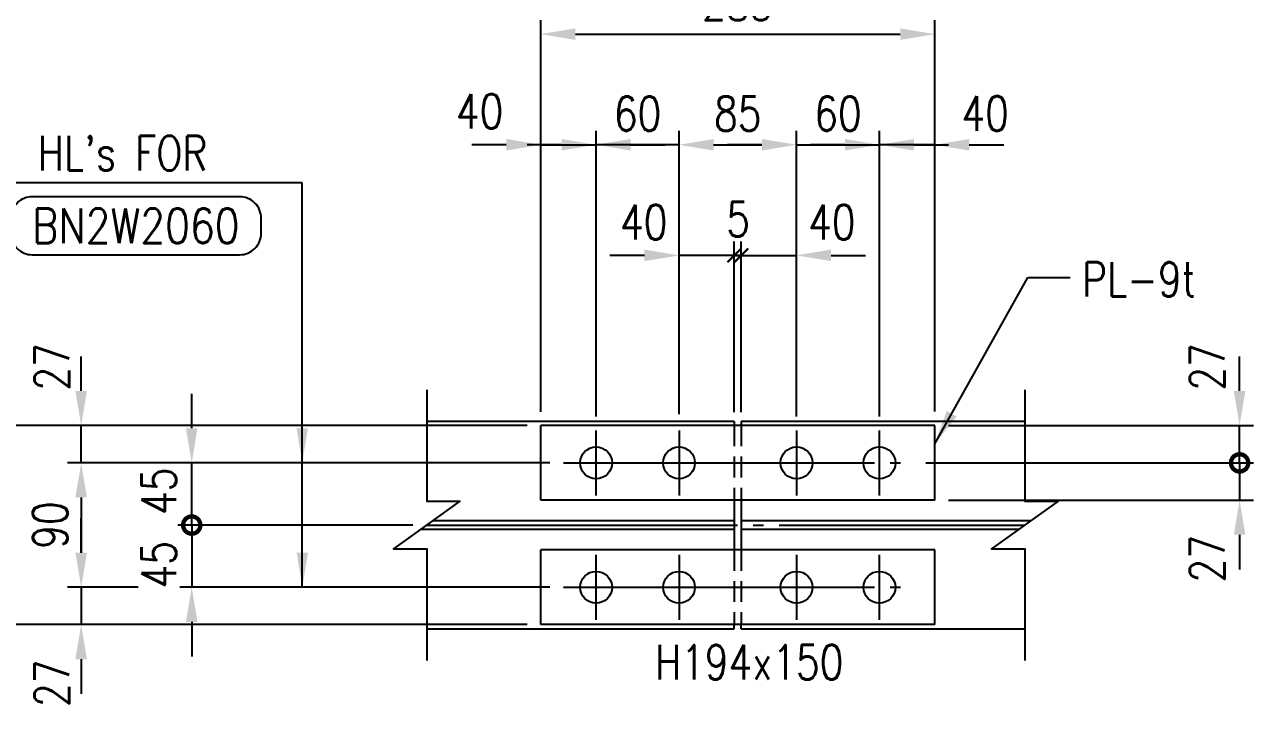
# Model space of a CAD drawing. Header units: millimetres. Extents: x 0 to 232280, y -26939 to 23794.
# Drawn here: x 78191 to 81747, y -22026 to -20042 of the extents above; entities that cross this region are included whole.
import ezdxf
from ezdxf.enums import TextEntityAlignment as Align

# ---------------------------------------------------------------- set-up
doc = ezdxf.new("R2010")
doc.units = ezdxf.units.MM
doc.header["$LTSCALE"] = 30
doc.linetypes.add('JNK-CENTER', pattern=[34, 30, -1.5, 1, -1.5])
doc.linetypes.add('JNK-HIDDEN', pattern=[3, 2, -1])
for name, color, linetype in [('CEN-R', 1, 'JNK-CENTER'), ('CON-G', 3, 'Continuous'), ('CON-W', 7, 'Continuous'), ('CON-Y', 2, 'Continuous'), ('Dim-W', 7, 'Continuous'), ('HID-Y', 2, 'JNK-HIDDEN'), ('STL-OBJT', 7, 'Continuous')]:
    doc.layers.add(name, color=color, linetype=linetype)
doc.styles.add('SIMPLEX', font='simplex.shx', dxfattribs={"width": 0.8})
doc.dimstyles.new('DIM40', dxfattribs={"dimscale": 40, "dimtxt": 2.5, "dimasz": 2.5, "dimexe": 1, "dimexo": 1, "dimgap": 1, "dimtad": 1, "dimdec": 0, "dimdsep": 46, "dimtxsty": 'SIMPLEX', "dimcen": 0, "dimclrd": 7, "dimclre": 7, "dimclrt": 2, "dimadec": 1, "dimazin": 2, "dimtfac": 1, "dimtdec": 0, "dimtix": 1, "dimtmove": 2, "dimatfit": 2, "dimfxl": 1, "dimtolj": 1, "dimtzin": 0, "dimarcsym": 1})
doc.dimstyles.new('DIM40x4', dxfattribs={"dimscale": 40, "dimtxt": 2.5, "dimasz": 2.5, "dimexe": 1, "dimexo": 1, "dimgap": 1, "dimtad": 1, "dimdec": 1, "dimlfac": 0.25, "dimdsep": 46, "dimtxsty": 'SIMPLEX', "dimcen": 2.5, "dimclrd": 7, "dimclre": 7, "dimclrt": 2, "dimadec": 1, "dimazin": 2, "dimtfac": 1, "dimtdec": 1, "dimtmove": 2, "dimatfit": 3, "dimfxl": 1, "dimtfill": 1, "dimtolj": 1, "dimtzin": 0, "dimarcsym": 1})

# ---------------------------------------------------------------- blocks, each defined once
blk = doc.blocks.new('*D2878')
at = {"layer": 'DEFPOINTS', "color": 0, "transparency": 16777216}
for p in [(79844.6, -20389.9), (79684.6, -21202.6), (79844.6, -21215.7)]:
    blk.add_point(p, dxfattribs=at)
at = {"layer": 'Dim-W', "color": 7, "lineweight": -2, "transparency": 16777216}
for p, q in [((79684.6, -21162.6), (79684.6, -20349.9)), ((79844.6, -21175.7), (79844.6, -20349.9)), ((79584.6, -20389.9), (79484.6, -20389.9)), ((79684.6, -20389.9), (79844.6, -20389.9)), ((79944.6, -20389.9), (80044.6, -20389.9))]:
    blk.add_line(p, q, dxfattribs=at)
at = {"layer": 'Dim-W', "color": 7, "transparency": 16777216}
for points in [[(79584.6, -20373.2), (79584.6, -20406.6), (79684.6, -20389.9)], [(79944.6, -20373.2), (79944.6, -20406.6), (79844.6, -20389.9)]]:
    blk.add_solid(points, dxfattribs=at)
at = {"layer": 'Dim-W', "color": 2, "transparency": 16777216, "insert": (79507.4, -20293.1), "char_height": 100, "attachment_point": 5, "style": 'SIMPLEX', "bg_fill": 3, "box_fill_scale": 1.1, "bg_fill_color": 256, "bg_fill_true_color": 13158600, "bg_fill_transparency": 0}
blk.add_mtext('\\A1;40', dxfattribs=at)
blk = doc.blocks.new('*D2879')
at = {"layer": 'DEFPOINTS', "color": 0, "transparency": 16777216}
for p in [(79844.6, -20389.9), (80084.6, -21018.1), (79844.6, -21215.7)]:
    blk.add_point(p, dxfattribs=at)
at = {"layer": 'Dim-W', "color": 7, "lineweight": -2, "transparency": 16777216}
for p, q in [((79844.6, -21175.7), (79844.6, -20349.9)), ((80084.6, -20978.1), (80084.6, -20349.9)), ((79744.6, -20389.9), (79644.6, -20389.9)), ((80084.6, -20389.9), (79844.6, -20389.9)), ((80184.6, -20389.9), (80284.6, -20389.9))]:
    blk.add_line(p, q, dxfattribs=at)
at = {"layer": 'Dim-W', "color": 7, "transparency": 16777216}
for points in [[(79744.6, -20373.2), (79744.6, -20406.6), (79844.6, -20389.9)], [(80184.6, -20373.2), (80184.6, -20406.6), (80084.6, -20389.9)]]:
    blk.add_solid(points, dxfattribs=at)
at = {"layer": 'Dim-W', "color": 2, "transparency": 16777216, "insert": (79964.6, -20299.9), "char_height": 100, "attachment_point": 5, "style": 'SIMPLEX', "bg_fill": 3, "box_fill_scale": 1.1, "bg_fill_color": 256, "bg_fill_true_color": 13158600, "bg_fill_transparency": 0}
blk.add_mtext('\\A1;60', dxfattribs=at)
blk = doc.blocks.new('*D2880')
at = {"layer": 'DEFPOINTS', "color": 0, "transparency": 16777216}
for p in [(80424.6, -20389.9), (80084.6, -21018.1), (80424.6, -21215.7)]:
    blk.add_point(p, dxfattribs=at)
at = {"layer": 'Dim-W', "color": 7, "lineweight": -2, "transparency": 16777216}
for p, q in [((80084.6, -20978.1), (80084.6, -20349.9)), ((80424.6, -21175.7), (80424.6, -20349.9)), ((80184.6, -20389.9), (80324.6, -20389.9))]:
    blk.add_line(p, q, dxfattribs=at)
at = {"layer": 'Dim-W', "color": 7, "transparency": 16777216}
for points in [[(80184.6, -20373.2), (80184.6, -20406.6), (80084.6, -20389.9)], [(80324.6, -20373.2), (80324.6, -20406.6), (80424.6, -20389.9)]]:
    blk.add_solid(points, dxfattribs=at)
at = {"layer": 'Dim-W', "color": 2, "transparency": 16777216, "insert": (80254.6, -20299.9), "char_height": 100, "attachment_point": 5, "style": 'SIMPLEX', "bg_fill": 3, "box_fill_scale": 1.1, "bg_fill_color": 256, "bg_fill_true_color": 13158600, "bg_fill_transparency": 0}
blk.add_mtext('\\A1;85', dxfattribs=at)
blk = doc.blocks.new('*D2881')
at = {"layer": 'DEFPOINTS', "color": 0, "transparency": 16777216}
for p in [(80664.6, -20389.9), (80664.6, -21215.7), (80824.6, -21201.4)]:
    blk.add_point(p, dxfattribs=at)
at = {"layer": 'Dim-W', "color": 7, "lineweight": -2, "transparency": 16777216}
for p, q in [((80664.6, -21175.7), (80664.6, -20349.9)), ((80824.6, -21161.4), (80824.6, -20349.9)), ((80564.6, -20389.9), (80464.6, -20389.9)), ((80824.6, -20389.9), (80664.6, -20389.9)), ((80924.6, -20389.9), (81024.6, -20389.9))]:
    blk.add_line(p, q, dxfattribs=at)
at = {"layer": 'Dim-W', "color": 7, "transparency": 16777216}
blk.add_solid([(80564.6, -20373.2), (80564.6, -20406.6), (80664.6, -20389.9)], dxfattribs=at)
at = {"layer": 'Dim-W', "color": 2, "transparency": 16777216, "insert": (80970.6, -20299.2), "char_height": 100, "attachment_point": 5, "style": 'SIMPLEX', "bg_fill": 3, "box_fill_scale": 1.1, "bg_fill_color": 256, "bg_fill_true_color": 13158600, "bg_fill_transparency": 0}
blk.add_mtext('\\A1;40', dxfattribs=at)
at = {"layer": 'Dim-W', "color": 7, "transparency": 16777216}
blk.add_solid([(80924.6, -20373.2), (80924.6, -20406.6), (80824.6, -20389.9)], dxfattribs=at)
blk = doc.blocks.new('*D2882')
at = {"layer": 'DEFPOINTS', "color": 0, "transparency": 16777216}
for p in [(80664.6, -20389.9), (80424.6, -21215.7), (80664.6, -21215.7)]:
    blk.add_point(p, dxfattribs=at)
at = {"layer": 'Dim-W', "color": 7, "lineweight": -2, "transparency": 16777216}
for p, q in [((80424.6, -21175.7), (80424.6, -20349.9)), ((80664.6, -21175.7), (80664.6, -20349.9)), ((80324.6, -20389.9), (80224.6, -20389.9)), ((80424.6, -20389.9), (80664.6, -20389.9)), ((80764.6, -20389.9), (80864.6, -20389.9))]:
    blk.add_line(p, q, dxfattribs=at)
at = {"layer": 'Dim-W', "color": 7, "transparency": 16777216}
for points in [[(80324.6, -20373.2), (80324.6, -20406.6), (80424.6, -20389.9)], [(80764.6, -20373.2), (80764.6, -20406.6), (80664.6, -20389.9)]]:
    blk.add_solid(points, dxfattribs=at)
at = {"layer": 'Dim-W', "color": 2, "transparency": 16777216, "insert": (80544.6, -20299.9), "char_height": 100, "attachment_point": 5, "style": 'SIMPLEX', "bg_fill": 3, "box_fill_scale": 1.1, "bg_fill_color": 256, "bg_fill_true_color": 13158600, "bg_fill_transparency": 0}
blk.add_mtext('\\A1;60', dxfattribs=at)
blk = doc.blocks.new('*D2883')
at = {"layer": 'DEFPOINTS', "color": 0, "transparency": 16777216}
for p in [(80824.6, -20069.9), (79684.6, -21202.6), (80824.6, -21201.4)]:
    blk.add_point(p, dxfattribs=at)
at = {"layer": 'Dim-W', "color": 7, "lineweight": -2, "transparency": 16777216}
for p, q in [((79684.6, -21162.6), (79684.6, -20029.9)), ((80824.6, -21161.4), (80824.6, -20029.9)), ((79784.6, -20069.9), (80724.6, -20069.9))]:
    blk.add_line(p, q, dxfattribs=at)
at = {"layer": 'Dim-W', "color": 7, "transparency": 16777216}
for points in [[(79784.6, -20053.2), (79784.6, -20086.6), (79684.6, -20069.9)], [(80724.6, -20053.2), (80724.6, -20086.6), (80824.6, -20069.9)]]:
    blk.add_solid(points, dxfattribs=at)
at = {"layer": 'Dim-W', "color": 2, "transparency": 16777216, "insert": (80254.6, -19979.9), "char_height": 100, "attachment_point": 5, "style": 'SIMPLEX', "bg_fill": 3, "box_fill_scale": 1.1, "bg_fill_color": 256, "bg_fill_true_color": 13158600, "bg_fill_transparency": 0}
blk.add_mtext('\\A1;285', dxfattribs=at)
blk = doc.blocks.new('_ArchTick')
at = {"color": 0, "linetype": 'ByBlock', "const_width": 0.15}
blk.add_lwpolyline([(-0.5, -0.5), (0.5, 0.5)], dxfattribs=at)
blk = doc.blocks.new('*D2823')
at = {"layer": 'DEFPOINTS', "color": 0, "transparency": 16777216}
for p in [(80244.6, -20709.9), (80244.6, -21203.4), (80264.6, -21203.4)]:
    blk.add_point(p, dxfattribs=at)
at = {"layer": 'Dim-W', "color": 7, "lineweight": -2, "transparency": 16777216}
for p, q in [((80244.6, -21163.4), (80244.6, -20669.9)), ((80264.6, -21163.4), (80264.6, -20669.9)), ((80244.6, -20709.9), (80204.6, -20709.9)), ((80264.6, -20709.9), (80244.6, -20709.9)), ((80264.6, -20709.9), (80304.6, -20709.9))]:
    blk.add_line(p, q, dxfattribs=at)
at = {"layer": 'Dim-W', "color": 7, "lineweight": -2, "transparency": 16777216, "xscale": 40, "yscale": 40, "zscale": 40}
blk.add_blockref('_ArchTick', (80244.6, -20709.9), dxfattribs=at)
at = {"layer": 'Dim-W', "color": 7, "lineweight": -2, "transparency": 16777216, "xscale": 40, "yscale": 40, "zscale": 40, "rotation": 180}
blk.add_blockref('_ArchTick', (80264.6, -20709.9), dxfattribs=at)
at = {"layer": 'Dim-W', "color": 2, "transparency": 16777216, "insert": (80255.7, -20605.4), "char_height": 100, "attachment_point": 5, "style": 'SIMPLEX', "bg_fill": 3, "box_fill_scale": 1.1, "bg_fill_color": 256, "bg_fill_true_color": 13158600, "bg_fill_transparency": 0}
blk.add_mtext('\\A1;5', dxfattribs=at)
blk = doc.blocks.new('*D2824')
at = {"layer": 'DEFPOINTS', "color": 0, "transparency": 16777216}
for p in [(80264.6, -20709.9), (80424.6, -20709.9), (80424.6, -21103.1)]:
    blk.add_point(p, dxfattribs=at)
at = {"layer": 'Dim-W', "color": 7, "lineweight": -2, "transparency": 16777216}
for p, q in [((80424.6, -21063.1), (80424.6, -20669.9)), ((80264.6, -20709.9), (80164.6, -20709.9)), ((80264.6, -20709.9), (80424.6, -20709.9)), ((80524.6, -20709.9), (80624.6, -20709.9))]:
    blk.add_line(p, q, dxfattribs=at)
at = {"layer": 'Dim-W', "color": 7, "transparency": 16777216}
blk.add_solid([(80524.6, -20693.2), (80524.6, -20726.6), (80424.6, -20709.9)], dxfattribs=at)
at = {"layer": 'Dim-W', "color": 2, "transparency": 16777216, "insert": (80526.8, -20614), "char_height": 100, "attachment_point": 5, "style": 'SIMPLEX', "bg_fill": 3, "box_fill_scale": 1.1, "bg_fill_color": 256, "bg_fill_true_color": 13158600, "bg_fill_transparency": 0}
blk.add_mtext('\\A1;40', dxfattribs=at)
blk = doc.blocks.new('_None')
blk = doc.blocks.new('*D2825')
at = {"layer": 'DEFPOINTS', "color": 0, "transparency": 16777216}
for p in [(80084.6, -20709.9), (80244.6, -20709.9), (80084.6, -21209.3)]:
    blk.add_point(p, dxfattribs=at)
at = {"layer": 'Dim-W', "color": 7, "lineweight": -2, "transparency": 16777216}
for p, q in [((80084.6, -21169.3), (80084.6, -20669.9)), ((79984.6, -20709.9), (79884.6, -20709.9)), ((80244.6, -20709.9), (80084.6, -20709.9)), ((80244.6, -20709.9), (80344.6, -20709.9))]:
    blk.add_line(p, q, dxfattribs=at)
at = {"layer": 'Dim-W', "color": 7, "transparency": 16777216}
blk.add_solid([(79984.6, -20693.2), (79984.6, -20726.6), (80084.6, -20709.9)], dxfattribs=at)
at = {"layer": 'Dim-W', "color": 2, "transparency": 16777216, "insert": (79982.5, -20614), "char_height": 100, "attachment_point": 5, "style": 'SIMPLEX', "bg_fill": 3, "box_fill_scale": 1.1, "bg_fill_color": 256, "bg_fill_true_color": 13158600, "bg_fill_transparency": 0}
blk.add_mtext('\\A1;40', dxfattribs=at)
blk = doc.blocks.new('BOLTHOLE')
at = {"layer": 'CON-W'}
blk.add_line((25.697, 0), (9.899, 0), dxfattribs=at)
blk.add_lwpolyline([(0, 0), (4.95, 4.95), (9.899, 0), (4.95, -4.95)], close=True, dxfattribs=at)
at = {"layer": 'CON-Y', "style": 'SIMPLEX', "width": 0.8}
for s, p in [('%%C', (8.809, 3.123)), ("HL's FOR", (24.369, 0.901))]:
    blk.add_text(s, height=2.5, dxfattribs=at).set_placement(p, align=Align.RIGHT)
blk.add_attdef('4', text='', height=2.5, dxfattribs=at).set_placement((-0.692, 0.866), align=Align.RIGHT)
blk.add_attdef('22', text='', height=2.5, dxfattribs=at).set_placement((4.95, 0), align=Align.MIDDLE_CENTER)
blk = doc.blocks.new('boltmark')
at = {"layer": 'CON-Y'}
blk.add_lwpolyline([(0, -4.2), (15, -4.2, 0.414214), (16.562, -2.637), (16.562, -1.562, 0.414214), (15, 0), (0, 0, 0.414214), (-1.562, -1.562), (-1.562, -2.637, 0.414214)], format="xyb", close=True, dxfattribs=at)
at = {"layer": 'CON-G', "style": 'SIMPLEX', "width": 0.802523}
blk.add_attdef('BN2W1650', text='', height=2.5, dxfattribs=at).set_placement((0, -3.35), (15, -3.35), align=Align.FIT)
blk = doc.blocks.new('*D2849')
at = {"layer": 'DEFPOINTS', "color": 0, "transparency": 16777216}
for p in [(79684.6, -21202.2), (78034.3, -21778.2), (79684.6, -21778.2)]:
    blk.add_point(p, dxfattribs=at)
at = {"layer": 'Dim-W', "color": 7, "lineweight": -2, "transparency": 16777216}
for p, q in [((79644.6, -21202.2), (77994.3, -21202.2)), ((78034.3, -21302.2), (78034.3, -21678.2)), ((79644.6, -21778.2), (77994.3, -21778.2))]:
    blk.add_line(p, q, dxfattribs=at)
at = {"layer": 'Dim-W', "color": 7, "transparency": 16777216}
for points in [[(78017.6, -21302.2), (78050.9, -21302.2), (78034.3, -21202.2)], [(78017.6, -21678.2), (78050.9, -21678.2), (78034.3, -21778.2)]]:
    blk.add_solid(points, dxfattribs=at)
at = {"layer": 'Dim-W', "color": 2, "transparency": 16777216, "insert": (77944.3, -21490.2), "char_height": 100, "attachment_point": 5, "rotation": 90, "style": 'SIMPLEX', "bg_fill": 3, "box_fill_scale": 1.1, "bg_fill_color": 256, "bg_fill_true_color": 13158600, "bg_fill_transparency": 0}
blk.add_mtext('\\A1;144', dxfattribs=at)
blk = doc.blocks.new('*D2850')
at = {"layer": 'DEFPOINTS', "color": 0, "transparency": 16777216}
for p in [(79750.6, -21310.2), (78354.3, -21670.2), (79750.6, -21670.2)]:
    blk.add_point(p, dxfattribs=at)
at = {"layer": 'Dim-W', "color": 7, "lineweight": -2, "transparency": 16777216}
for p, q in [((79710.6, -21310.2), (78314.3, -21310.2)), ((78354.3, -21410.2), (78354.3, -21570.2)), ((79710.6, -21670.2), (78314.3, -21670.2))]:
    blk.add_line(p, q, dxfattribs=at)
at = {"layer": 'Dim-W', "color": 7, "transparency": 16777216}
for points in [[(78337.6, -21410.2), (78370.9, -21410.2), (78354.3, -21310.2)], [(78337.6, -21570.2), (78370.9, -21570.2), (78354.3, -21670.2)]]:
    blk.add_solid(points, dxfattribs=at)
at = {"layer": 'Dim-W', "color": 2, "transparency": 16777216, "insert": (78264.3, -21490.2), "char_height": 100, "attachment_point": 5, "rotation": 90, "style": 'SIMPLEX', "bg_fill": 3, "box_fill_scale": 1.1, "bg_fill_color": 256, "bg_fill_true_color": 13158600, "bg_fill_transparency": 0}
blk.add_mtext('\\A1;90', dxfattribs=at)
blk = doc.blocks.new('*D2851')
at = {"layer": 'DEFPOINTS', "color": 0, "transparency": 16777216}
for p in [(78354.3, -21670.2), (78354.3, -21778.2), (78354.3, -21778.2)]:
    blk.add_point(p, dxfattribs=at)
at = {"layer": 'Dim-W', "color": 7, "lineweight": -2, "transparency": 16777216}
for p, q in [((78354.3, -21570.2), (78354.3, -21470.2)), ((78354.3, -21670.2), (78354.3, -21778.2)), ((78354.3, -21878.2), (78354.3, -21978.2))]:
    blk.add_line(p, q, dxfattribs=at)
at = {"layer": 'Dim-W', "color": 7, "transparency": 16777216}
blk.add_solid([(78337.6, -21570.2), (78370.9, -21570.2), (78354.3, -21670.2)], dxfattribs=at)
at = {"layer": 'Dim-W', "color": 2, "transparency": 16777216, "insert": (78269.7, -21947.8), "char_height": 100, "attachment_point": 5, "rotation": 90, "style": 'SIMPLEX', "bg_fill": 3, "box_fill_scale": 1.1, "bg_fill_color": 256, "bg_fill_true_color": 13158600, "bg_fill_transparency": 0}
blk.add_mtext('\\A1;27', dxfattribs=at)
at = {"layer": 'Dim-W', "color": 7, "transparency": 16777216}
blk.add_solid([(78337.6, -21878.2), (78370.9, -21878.2), (78354.3, -21778.2)], dxfattribs=at)
blk = doc.blocks.new('*D2852')
at = {"layer": 'DEFPOINTS', "color": 0, "transparency": 16777216}
for p in [(78354.3, -21202.2), (78354.3, -21202.2), (78354.3, -21310.2)]:
    blk.add_point(p, dxfattribs=at)
at = {"layer": 'Dim-W', "color": 7, "lineweight": -2, "transparency": 16777216}
for p, q in [((78354.3, -21102.2), (78354.3, -21002.2)), ((78354.3, -21310.2), (78354.3, -21202.2)), ((78354.3, -21410.2), (78354.3, -21510.2))]:
    blk.add_line(p, q, dxfattribs=at)
at = {"layer": 'Dim-W', "color": 7, "transparency": 16777216}
blk.add_solid([(78337.6, -21410.2), (78370.9, -21410.2), (78354.3, -21310.2)], dxfattribs=at)
at = {"layer": 'Dim-W', "color": 2, "transparency": 16777216, "insert": (78269.7, -21032.6), "char_height": 100, "attachment_point": 5, "rotation": 90, "style": 'SIMPLEX', "bg_fill": 3, "box_fill_scale": 1.1, "bg_fill_color": 256, "bg_fill_true_color": 13158600, "bg_fill_transparency": 0}
blk.add_mtext('\\A1;27', dxfattribs=at)
at = {"layer": 'Dim-W', "color": 7, "transparency": 16777216}
blk.add_solid([(78337.6, -21102.2), (78370.9, -21102.2), (78354.3, -21202.2)], dxfattribs=at)
blk = doc.blocks.new('_DotSmall')
at = {"color": 0, "linetype": 'ByBlock', "const_width": 0.5}
blk.add_lwpolyline([(-0.0625, 0, 1), (0.0625, 0, 1)], format="xyb", close=True, dxfattribs=at)
blk = doc.blocks.new('*D2853')
at = {"layer": 'DEFPOINTS', "color": 0, "transparency": 16777216}
for p in [(79354.3, -21490.2), (78674.3, -21670.2), (79750.6, -21670.2)]:
    blk.add_point(p, dxfattribs=at)
at = {"layer": 'Dim-W', "color": 7, "lineweight": -2, "transparency": 16777216}
for p, q in [((78674.3, -21490.2), (78674.3, -21390.2)), ((79314.3, -21490.2), (78634.3, -21490.2)), ((78674.3, -21490.2), (78674.3, -21670.2)), ((79710.6, -21670.2), (78634.3, -21670.2)), ((78674.3, -21770.2), (78674.3, -21870.2))]:
    blk.add_line(p, q, dxfattribs=at)
at = {"layer": 'Dim-W', "color": 7, "transparency": 16777216}
blk.add_solid([(78657.6, -21770.2), (78690.9, -21770.2), (78674.3, -21670.2)], dxfattribs=at)
at = {"layer": 'Dim-W', "color": 2, "transparency": 16777216, "insert": (78579.3, -21605.1), "char_height": 100, "attachment_point": 5, "rotation": 90, "style": 'SIMPLEX', "bg_fill": 3, "box_fill_scale": 1.1, "bg_fill_color": 256, "bg_fill_true_color": 13158600, "bg_fill_transparency": 0}
blk.add_mtext('\\A1;45', dxfattribs=at)
at = {"layer": 'Dim-W', "color": 7, "lineweight": -2, "transparency": 16777216, "xscale": 100, "yscale": 100, "zscale": 100, "rotation": 270}
blk.add_blockref('_DotSmall', (78674.3, -21490.2), dxfattribs=at)
blk = doc.blocks.new('*D2854')
at = {"layer": 'DEFPOINTS', "color": 0, "transparency": 16777216}
for p in [(78674.3, -21310.2), (79750.6, -21310.2), (79354.3, -21490.2)]:
    blk.add_point(p, dxfattribs=at)
at = {"layer": 'Dim-W', "color": 7, "lineweight": -2, "transparency": 16777216}
for p, q in [((78674.3, -21210.2), (78674.3, -21110.2)), ((79710.6, -21310.2), (78634.3, -21310.2)), ((78674.3, -21490.2), (78674.3, -21310.2)), ((79314.3, -21490.2), (78634.3, -21490.2)), ((78674.3, -21490.2), (78674.3, -21590.2))]:
    blk.add_line(p, q, dxfattribs=at)
at = {"layer": 'Dim-W', "color": 7, "transparency": 16777216}
blk.add_solid([(78657.6, -21210.2), (78690.9, -21210.2), (78674.3, -21310.2)], dxfattribs=at)
at = {"layer": 'Dim-W', "color": 2, "transparency": 16777216, "insert": (78579.3, -21392.4), "char_height": 100, "attachment_point": 5, "rotation": 90, "style": 'SIMPLEX', "bg_fill": 3, "box_fill_scale": 1.1, "bg_fill_color": 256, "bg_fill_true_color": 13158600, "bg_fill_transparency": 0}
blk.add_mtext('\\A1;45', dxfattribs=at)
at = {"layer": 'Dim-W', "color": 7, "lineweight": -2, "transparency": 16777216, "xscale": 100, "yscale": 100, "zscale": 100, "rotation": 90}
blk.add_blockref('_DotSmall', (78674.3, -21490.2), dxfattribs=at)
blk = doc.blocks.new('*D2855')
at = {"layer": 'DEFPOINTS', "color": 0, "transparency": 16777216}
for p in [(80824.6, -21202.2), (81706.9, -21202.2), (80758.6, -21310.2)]:
    blk.add_point(p, dxfattribs=at)
at = {"layer": 'Dim-W', "color": 7, "lineweight": -2, "transparency": 16777216}
for p, q in [((81706.9, -21102.2), (81706.9, -21002.2)), ((80864.6, -21202.2), (81746.9, -21202.2)), ((81706.9, -21310.2), (81706.9, -21202.2)), ((80798.6, -21310.2), (81746.9, -21310.2)), ((81706.9, -21310.2), (81706.9, -21410.2))]:
    blk.add_line(p, q, dxfattribs=at)
at = {"layer": 'Dim-W', "color": 7, "lineweight": -2, "transparency": 16777216, "xscale": 100, "yscale": 100, "zscale": 100, "rotation": 90}
blk.add_blockref('_DotSmall', (81706.9, -21310.2), dxfattribs=at)
at = {"layer": 'Dim-W', "color": 2, "transparency": 16777216, "insert": (81613.1, -21032.8), "char_height": 100, "attachment_point": 5, "rotation": 90, "style": 'SIMPLEX', "bg_fill": 3, "box_fill_scale": 1.1, "bg_fill_color": 256, "bg_fill_true_color": 13158600, "bg_fill_transparency": 0}
blk.add_mtext('\\A1;27', dxfattribs=at)
at = {"layer": 'Dim-W', "color": 7, "transparency": 16777216}
blk.add_solid([(81690.3, -21102.2), (81723.6, -21102.2), (81706.9, -21202.2)], dxfattribs=at)
blk = doc.blocks.new('*D2856')
at = {"layer": 'DEFPOINTS', "color": 0, "transparency": 16777216}
for p in [(80758.6, -21310.2), (80824.6, -21418.2), (81706.9, -21418.2)]:
    blk.add_point(p, dxfattribs=at)
at = {"layer": 'Dim-W', "color": 7, "lineweight": -2, "transparency": 16777216}
for p, q in [((81706.9, -21310.2), (81706.9, -21210.2)), ((80798.6, -21310.2), (81746.9, -21310.2)), ((81706.9, -21310.2), (81706.9, -21418.2)), ((80864.6, -21418.2), (81746.9, -21418.2)), ((81706.9, -21518.2), (81706.9, -21618.2))]:
    blk.add_line(p, q, dxfattribs=at)
at = {"layer": 'Dim-W', "color": 7, "lineweight": -2, "transparency": 16777216, "xscale": 100, "yscale": 100, "zscale": 100, "rotation": 270}
blk.add_blockref('_DotSmall', (81706.9, -21310.2), dxfattribs=at)
at = {"layer": 'Dim-W', "color": 2, "transparency": 16777216, "insert": (81613.1, -21587.6), "char_height": 100, "attachment_point": 5, "rotation": 90, "style": 'SIMPLEX', "bg_fill": 3, "box_fill_scale": 1.1, "bg_fill_color": 256, "bg_fill_true_color": 13158600, "bg_fill_transparency": 0}
blk.add_mtext('\\A1;27', dxfattribs=at)
at = {"layer": 'Dim-W', "color": 7, "transparency": 16777216}
blk.add_solid([(81690.3, -21518.2), (81723.6, -21518.2), (81706.9, -21418.2)], dxfattribs=at)

msp = doc.modelspace()

# ---------------------------------------------------------------- linework, layer by layer
at = {"layer": 'CEN-R'}
for p, q in [((79844.63, -21404.17), (79844.63, -21216.17)), ((80084.63, -21216.17), (80084.63, -21404.17)), ((80424.63, -21216.17), (80424.63, -21404.17)), ((80664.63, -21404.17), (80664.63, -21216.17)), ((79750.63, -21310.17), (80758.63, -21310.17)), ((79354.27, -21490.17), (81085.13, -21490.17)), ((79844.63, -21764.17), (79844.63, -21576.17)), ((80084.63, -21576.17), (80084.63, -21764.17)), ((80424.63, -21576.17), (80424.63, -21764.17)), ((80664.63, -21764.17), (80664.63, -21576.17)), ((79750.63, -21670.17), (80758.63, -21670.17))]:
    msp.add_line(p, q, dxfattribs=at)
at = {"layer": 'CON-G'}
for p, q in [((80244.63, -21190.17), (79354.27, -21190.17)), ((80244.63, -21190.17), (80244.63, -21202.17)), ((81085.13, -21190.17), (80264.63, -21190.17)), ((80264.63, -21190.17), (80264.63, -21202.17)), ((80824.63, -21202.17), (79684.63, -21202.17)), ((79684.63, -21418.17), (79684.63, -21202.17)), ((80824.63, -21418.17), (80824.63, -21202.17)), ((80824.63, -21418.17), (79684.63, -21418.17)), ((80244.63, -21418.17), (80244.63, -21562.17)), ((80264.63, -21418.17), (80264.63, -21562.17)), ((80244.63, -21478.17), (79371.07, -21478.17)), ((81101.93, -21478.17), (80264.63, -21478.17)), ((79337.47, -21502.17), (80244.63, -21502.17)), ((80264.63, -21502.17), (81068.33, -21502.17)), ((79684.63, -21778.17), (79684.63, -21562.17)), ((80824.63, -21562.17), (79684.63, -21562.17)), ((80824.63, -21778.17), (80824.63, -21562.17)), ((79354.27, -21790.17), (80244.63, -21790.17)), ((80824.63, -21778.17), (79684.63, -21778.17)), ((80244.63, -21790.17), (80244.63, -21778.17)), ((80264.63, -21790.17), (80264.63, -21778.17)), ((80264.63, -21790.17), (81085.13, -21790.17))]:
    msp.add_line(p, q, dxfattribs=at)
for centre in [(79844.63, -21310.17), (80084.63, -21310.17), (80424.63, -21310.17), (80664.63, -21310.17), (79844.63, -21670.17), (80084.63, -21670.17), (80424.63, -21670.17), (80664.63, -21670.17)]:
    msp.add_circle(centre, 46, dxfattribs=at)
at = {"layer": 'CON-W'}
for points in [[(79354.27, -21098.8), (79354.27, -21421.4), (79450.54, -21421.4), (79257.99, -21558.94), (79354.27, -21558.94), (79354.27, -21881.54)], [(81085.13, -21098.8), (81085.13, -21421.4), (81181.41, -21421.4), (80988.86, -21558.94), (81085.13, -21558.94), (81085.13, -21881.54)]]:
    msp.add_lwpolyline(points, dxfattribs=at)
at = {"layer": 'Dim-W'}
msp.add_line((78872.42, -20500.13), (78772.42, -20500.13), dxfattribs=at)
at = {"layer": 'HID-Y'}
for p, q in [((80244.63, -21202.17), (80244.63, -21418.17)), ((80264.63, -21202.17), (80264.63, -21418.17)), ((80244.63, -21562.17), (80244.63, -21778.17)), ((80264.63, -21562.17), (80264.63, -21778.17))]:
    msp.add_line(p, q, dxfattribs=at)

# ---------------------------------------------------------------- block references
at = {"xscale": 40, "yscale": 40, "zscale": 40}
msp.add_blockref('BOLTHOLE', (77744.55, -20500.13), dxfattribs=at).add_auto_attribs({'4': '8', '22': '22'})
ref = msp.add_blockref('boltmark', (78212.93, -20540.13), dxfattribs=dict(xscale=40, yscale=40, zscale=40))
ref.add_attrib('BN2W1650', 'BN2W2060', dxfattribs={"layer": 'CON-G', "height": 100, "style": 'SIMPLEX', "width": 0.782585}).set_placement((78212.93, -20674.11), (78812.91, -20674.11), align=Align.FIT)

# ---------------------------------------------------------------- texts
at = {"layer": 'CON-Y', "style": 'SIMPLEX', "width": 0.8}
for s, p in [('PL-9t', (81251.33, -20829.15)), ('H194x150', (80015.24, -21937.05))]:
    msp.add_text(s, height=100, dxfattribs=at).set_placement(p)

# ---------------------------------------------------------------- leaders
at = {"layer": 'STL-OBJT'}
msp.add_leader([(78994.27, -21310.17), (78994.27, -20500.13), (78872.42, -20500.13)], dimstyle='DIM40', dxfattribs=at)

# ---------------------------------------------------------------- next in the draw order: dimensions: what is measured, and where the dimension line sits
at = {"layer": 'Dim-W'}
dim = msp.add_linear_dim(base=(79844.63, -20389.91), p1=(79684.63, -21202.64), p2=(79844.63, -21215.74), dimstyle='DIM40x4', dxfattribs=at)
dim.commit()
dim.dimension.update_dxf_attribs({"geometry": '*D2878', "text_midpoint": (79507.4, -20293.1), "dimtype": 160})
dim = msp.add_linear_dim(base=(80664.63, -20389.91), p1=(80824.63, -21201.36), p2=(80664.63, -21215.74), angle=180, dimstyle='DIM40x4', dxfattribs=at)
dim.commit()
dim.dimension.update_dxf_attribs({"geometry": '*D2881', "text_midpoint": (80970.62, -20299.16), "dimtype": 160})

# ---------------------------------------------------------------- next in the draw order: dimensions: what is measured, and where the dimension line sits
dim = msp.add_linear_dim(base=(79844.63, -20389.91), p1=(80084.63, -21018.09), p2=(79844.63, -21215.74), angle=180, dimstyle='DIM40x4', dxfattribs=at)
dim.commit()
dim.dimension.update_dxf_attribs({"geometry": '*D2879', "text_midpoint": (79964.63, -20299.91)})

# ---------------------------------------------------------------- next in the draw order: dimensions: what is measured, and where the dimension line sits
dim = msp.add_linear_dim(base=(80424.63, -20389.91), p1=(80084.63, -21018.09), p2=(80424.63, -21215.74), dimstyle='DIM40x4', dxfattribs=at)
dim.commit()
dim.dimension.update_dxf_attribs({"geometry": '*D2880', "text_midpoint": (80254.63, -20299.91)})

# ---------------------------------------------------------------- next in the draw order: dimensions: what is measured, and where the dimension line sits
dim = msp.add_linear_dim(base=(80664.63, -20389.91), p1=(80424.63, -21215.74), p2=(80664.63, -21215.74), dimstyle='DIM40x4', dxfattribs=at)
dim.commit()
dim.dimension.update_dxf_attribs({"geometry": '*D2882', "text_midpoint": (80544.63, -20299.91)})

# ---------------------------------------------------------------- next in the draw order: dimensions: what is measured, and where the dimension line sits
dim = msp.add_linear_dim(base=(80824.63, -20069.91), p1=(79684.63, -21202.64), p2=(80824.63, -21201.36), dimstyle='DIM40x4', dxfattribs=at)
dim.commit()
dim.dimension.update_dxf_attribs({"geometry": '*D2883', "text_midpoint": (80254.63, -19979.91)})

# ---------------------------------------------------------------- next in the draw order: dimensions: what is measured, and where the dimension line sits
dim = msp.add_linear_dim(base=(80244.63, -20709.91), p1=(80264.63, -21203.41), p2=(80244.63, -21203.41), angle=180, dimstyle='DIM40x4', override={"dimasz": 1, "dimblk1": 'ArchTick', "dimblk2": 'ArchTick', "dimsah": 1}, dxfattribs=at)
dim.commit()
dim.dimension.update_dxf_attribs({"geometry": '*D2823', "text_midpoint": (80255.69, -20605.35), "dimtype": 160})
dim = msp.add_linear_dim(base=(78034.27, -21778.17), p1=(79684.63, -21202.17), p2=(79684.63, -21778.17), angle=90, dimstyle='DIM40x4', dxfattribs=at)
dim.commit()
dim.dimension.update_dxf_attribs({"geometry": '*D2849', "text_midpoint": (77944.27, -21490.17)})

# ---------------------------------------------------------------- next in the draw order: leaders
at = {"layer": 'STL-OBJT'}
msp.add_leader([(80824.63, -21255.25), (81094.46, -20773.7), (81216.31, -20773.7)], dimstyle='DIM40', dxfattribs=at)

# ---------------------------------------------------------------- next in the draw order: dimensions: what is measured, and where the dimension line sits
at = {"layer": 'Dim-W'}
dim = msp.add_linear_dim(base=(80424.63, -20709.91), p1=(80264.63, -20709.91), p2=(80424.63, -21103.06), dimstyle='DIM40x4', override={"dimblk1": 'None', "dimsah": 1}, dxfattribs=at)
dim.commit()
dim.dimension.update_dxf_attribs({"geometry": '*D2824', "text_midpoint": (80526.8, -20614.03), "dimtype": 160})
dim = msp.add_linear_dim(base=(81706.95, -21202.17), p1=(80758.63, -21310.17), p2=(80824.63, -21202.17), angle=90, dimstyle='DIM40x4', override={"dimblk1": 'DotSmall', "dimsah": 1}, dxfattribs=at)
dim.commit()
dim.dimension.update_dxf_attribs({"geometry": '*D2855', "text_midpoint": (81613.07, -21032.77), "dimtype": 160})
dim = msp.add_linear_dim(base=(78354.27, -21670.17), p1=(79750.63, -21310.17), p2=(79750.63, -21670.17), angle=90, dimstyle='DIM40x4', dxfattribs=at)
dim.commit()
dim.dimension.update_dxf_attribs({"geometry": '*D2850', "text_midpoint": (78264.27, -21490.17)})

# ---------------------------------------------------------------- next in the draw order: dimensions: what is measured, and where the dimension line sits
for base, p1, p2, angle, override, picture, middle in [((80084.63, -20709.91), (80244.63, -20709.91), (80084.63, -21209.33), 180, {"dimblk1": 'None', "dimsah": 1}, '*D2825', (79982.46, -20614.03)), ((81706.95, -21418.17), (80758.63, -21310.17), (80824.63, -21418.17), 270, {"dimblk1": 'DotSmall', "dimsah": 1}, '*D2856', (81613.07, -21587.57))]:
    dim = msp.add_linear_dim(base=base, p1=p1, p2=p2, angle=angle, dimstyle='DIM40x4', override=override, dxfattribs=at)
    dim.commit()
    dim.dimension.update_dxf_attribs({"geometry": picture, "text_midpoint": middle, "dimtype": 160})
dim = msp.add_linear_dim(base=(78354.27, -21778.17), p1=(78354.27, -21670.17), p2=(78354.27, -21778.17), angle=90, dimstyle='DIM40x4', dxfattribs=at)
dim.commit()
dim.dimension.update_dxf_attribs({"geometry": '*D2851', "text_midpoint": (78269.71, -21947.77), "dimtype": 160})

# ---------------------------------------------------------------- next in the draw order: leaders
at = {"layer": 'CON-G'}
msp.add_leader([(78994.27, -21670.17), (78994.27, -21310.17)], dimstyle='DIM40x4', override={"dimgap": 1, "dimtad": 0}, dxfattribs=at)

# ---------------------------------------------------------------- next in the draw order: dimensions: what is measured, and where the dimension line sits
at = {"layer": 'Dim-W'}
dim = msp.add_linear_dim(base=(78354.27, -21202.17), p1=(78354.27, -21310.17), p2=(78354.27, -21202.17), angle=270, dimstyle='DIM40x4', dxfattribs=at)
dim.commit()
dim.dimension.update_dxf_attribs({"geometry": '*D2852', "text_midpoint": (78269.71, -21032.57), "dimtype": 160})
dim = msp.add_linear_dim(base=(78674.27, -21670.17), p1=(79354.27, -21490.17), p2=(79750.63, -21670.17), angle=90, dimstyle='DIM40x4', override={"dimblk1": 'DotSmall', "dimsah": 1}, dxfattribs=at)
dim.commit()
dim.dimension.update_dxf_attribs({"geometry": '*D2853', "text_midpoint": (78579.26, -21605.05), "dimtype": 160})

# ---------------------------------------------------------------- next in the draw order: dimensions: what is measured, and where the dimension line sits
dim = msp.add_linear_dim(base=(78674.27, -21310.17), p1=(79354.27, -21490.17), p2=(79750.63, -21310.17), angle=270, dimstyle='DIM40x4', override={"dimblk1": 'DotSmall', "dimsah": 1}, dxfattribs=at)
dim.commit()
dim.dimension.update_dxf_attribs({"geometry": '*D2854', "text_midpoint": (78579.26, -21392.38), "dimtype": 160})

doc.saveas('drawing.dxf')
